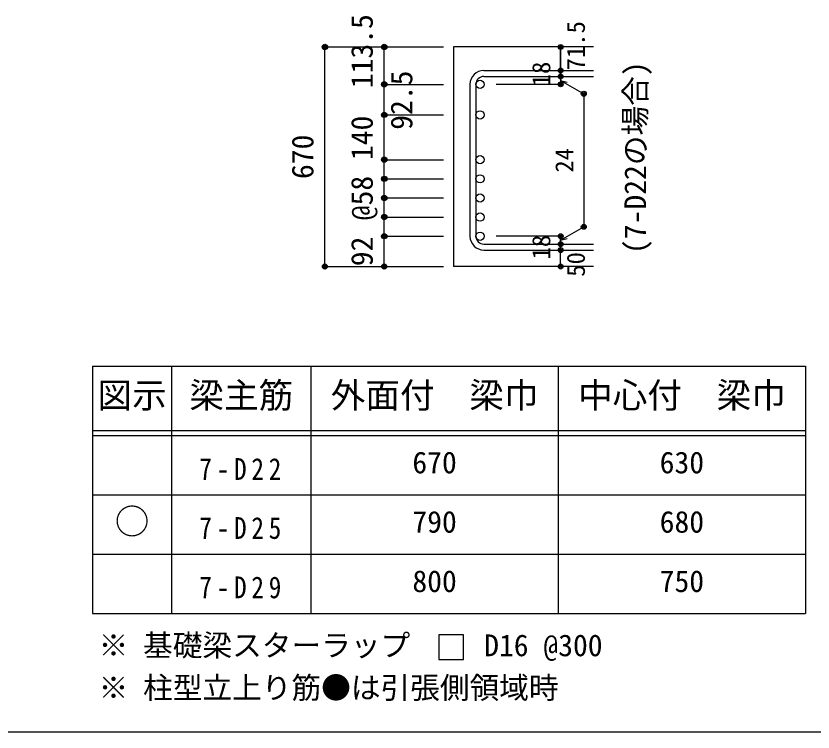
# Model space of a CAD drawing. Units: millimetres at full size, sheet at 1:30, with parts at other scales. Extents: x -5973 to 5954, y -4195 to 4201.
# Drawn here: x 1215 to 3633, y -4195 to -2023 of the extents above; entities that cross this region are included whole.
import ezdxf
from ezdxf.enums import TextEntityAlignment as Align

# ---------------------------------------------------------------- set-up
doc = ezdxf.new("R2010")
doc.units = ezdxf.units.MM
doc.header["$LTSCALE"] = 30
doc.header["$PDMODE"] = 32
doc.header["$PDSIZE"] = 15
for name, color, linetype in [('0-1_躯体線', 2, 'Continuous'), ('0-5_基礎梁筋', 7, 'Continuous'), ('0-6_スタラップ筋', 7, 'Continuous'), ('0-7_文字', 4, 'Continuous'), ('0-D_寸法', 4, 'Continuous'), ('6-7_文字', 7, 'Continuous'), ('6-E_枠', 7, 'Continuous'), ('F-0_枠', 6, 'Continuous')]:
    doc.layers.add(name, color=color, linetype=linetype)
doc.styles.add('ＭＳ ゴシック', font='')
doc.styles.get('ＭＳ ゴシック').set_extended_font_data('MS Gothic')

msp = doc.modelspace()

# ---------------------------------------------------------------- linework, layer by layer
at = {"layer": '0-1_躯体線'}
for p, q in [((2967.44, -2117.44), (2542.44, -2117.44)), ((2542.44, -2117.44), (2542.44, -2783.44)), ((2967.44, -2783.44), (2542.44, -2783.44))]:
    msp.add_line(p, q, dxfattribs=at)
at = {"layer": '0-5_基礎梁筋', "color": 3}
for centre in [(2622.94, -2230.87), (2622.94, -2323.44), (2622.94, -2459.44), (2622.94, -2517.44), (2622.94, -2575.44), (2622.94, -2633.44), (2622.94, -2691.44)]:
    msp.add_circle(centre, 12.5, dxfattribs=at)
at = {"layer": '0-6_スタラップ筋'}
for p, q in [((2634.44, -2188.87), (2967.44, -2188.87)), ((2634.44, -2206.87), (2967.44, -2206.87)), ((2592.44, -2230.87), (2592.44, -2691.44)), ((2610.44, -2230.87), (2610.44, -2691.44)), ((2634.44, -2715.44), (2967.44, -2715.44)), ((2634.44, -2733.44), (2967.44, -2733.44))]:
    msp.add_line(p, q, dxfattribs=at)
for centre, radius, start, end in [((2634.44, -2230.87), 42, 90, 180), ((2634.44, -2230.87), 24, 90, 180), ((2634.44, -2691.44), 42, 180, 270), ((2634.44, -2691.44), 24, 180, 270)]:
    msp.add_arc(centre, radius, start, end, dxfattribs=at)
at = {"layer": '0-D_寸法'}
for p, q in [((2152.44, -2117.44), (2332.44, -2117.44)), ((2152.44, -2117.44), (2332.44, -2117.44)), ((2152.44, -2783.44), (2152.44, -2117.44)), ((2332.44, -2117.44), (2512.44, -2117.44)), ((2332.44, -2117.44), (2512.44, -2117.44)), ((2867.44, -2188.87), (2867.44, -2117.44)), ((2867.44, -2117.44), (2867.44, -2188.87)), ((2867.44, -2206.87), (2867.44, -2188.87)), ((2867.44, -2206.87), (2867.44, -2230.87)), ((2867.44, -2218.87), (2937.5, -2259.32)), ((2867.44, -2218.87), (2886.76, -2224.05)), ((2332.44, -2230.87), (2512.44, -2230.87)), ((2332.44, -2230.87), (2512.44, -2230.87)), ((2867.44, -2230.87), (2671.35, -2230.87)), ((2937.5, -2259.32), (2937.5, -2662.99)), ((2332.44, -2323.44), (2512.44, -2323.44)), ((2332.44, -2323.44), (2512.44, -2323.44)), ((2332.44, -2460.94), (2332.44, -2324.94)), ((2332.44, -2459.44), (2512.44, -2459.44)), ((2332.44, -2459.44), (2512.44, -2459.44)), ((2332.44, -2691.44), (2332.44, -2460.94)), ((2332.44, -2517.44), (2512.44, -2517.44)), ((2332.44, -2517.44), (2512.44, -2517.44)), ((2332.44, -2575.44), (2512.44, -2575.44)), ((2332.44, -2575.44), (2512.44, -2575.44)), ((2332.44, -2633.44), (2512.44, -2633.44)), ((2332.44, -2633.44), (2512.44, -2633.44)), ((2867.44, -2703.44), (2937.5, -2662.99)), ((2332.44, -2783.44), (2332.44, -2691.44)), ((2332.44, -2691.44), (2512.44, -2691.44)), ((2867.44, -2691.44), (2671.35, -2691.44)), ((2867.44, -2715.44), (2867.44, -2691.44)), ((2867.44, -2703.44), (2886.76, -2698.27))]:
    msp.add_line(p, q, dxfattribs=at)
for points in [[(2332.44, -2324.94), (2332.44, -2230.87), (2332.44, -2117.44)], [(2867.44, -2783.44), (2867.44, -2733.44), (2867.44, -2715.44)], [(2152.44, -2783.44), (2332.44, -2783.44), (2512.44, -2783.44)]]:
    msp.add_lwpolyline(points, dxfattribs=at)
for centre, radius in [((2152.44, -2117.44), 8), ((2152.44, -2117.44), 7.2), ((2152.44, -2117.44), 6.4), ((2152.44, -2117.44), 5.6), ((2152.44, -2117.44), 4.8), ((2152.44, -2117.44), 4), ((2152.44, -2117.44), 3.2), ((2152.44, -2117.44), 2.4), ((2152.44, -2117.44), 1.6), ((2152.44, -2117.44), 0.8), ((2332.44, -2117.44), 8), ((2332.44, -2117.44), 7.2), ((2332.44, -2117.44), 6.4), ((2332.44, -2117.44), 5.6), ((2332.44, -2117.44), 4.8), ((2332.44, -2117.44), 4), ((2332.44, -2117.44), 3.2), ((2332.44, -2117.44), 2.4), ((2332.44, -2117.44), 1.6), ((2332.44, -2117.44), 0.8), ((2867.44, -2117.44), 4), ((2867.44, -2117.44), 3.6), ((2867.44, -2117.44), 3.2), ((2867.44, -2117.44), 2.8), ((2867.44, -2117.44), 2.4), ((2867.44, -2117.44), 2), ((2867.44, -2117.44), 1.6), ((2867.44, -2117.44), 1.2), ((2867.44, -2117.44), 0.8), ((2867.44, -2117.44), 0.4), ((2867.44, -2188.87), 4), ((2867.44, -2188.87), 3.6), ((2867.44, -2188.87), 3.2), ((2867.44, -2188.87), 2.8), ((2867.44, -2188.87), 2.4), ((2867.44, -2188.87), 2), ((2867.44, -2188.87), 1.6), ((2867.44, -2188.87), 1.2), ((2867.44, -2188.87), 0.8), ((2867.44, -2188.87), 0.4), ((2332.44, -2230.87), 8), ((2332.44, -2230.87), 7.2), ((2867.44, -2206.87), 4), ((2867.44, -2206.87), 3.6), ((2867.44, -2206.87), 3.2), ((2867.44, -2206.87), 2.8), ((2867.44, -2206.87), 2.4), ((2867.44, -2206.87), 2), ((2867.44, -2206.87), 1.6), ((2867.44, -2206.87), 1.2), ((2867.44, -2206.87), 0.8), ((2867.44, -2206.87), 0.4), ((2332.44, -2230.87), 6.4), ((2332.44, -2230.87), 5.6), ((2332.44, -2230.87), 4.8), ((2332.44, -2230.87), 4), ((2332.44, -2230.87), 3.2), ((2332.44, -2230.87), 2.4), ((2332.44, -2230.87), 1.6), ((2332.44, -2230.87), 0.8), ((2867.44, -2230.87), 4), ((2867.44, -2230.87), 3.6), ((2867.44, -2230.87), 3.2), ((2867.44, -2230.87), 2.8), ((2867.44, -2230.87), 2.4), ((2867.44, -2230.87), 2), ((2867.44, -2230.87), 1.6), ((2867.44, -2230.87), 1.2), ((2867.44, -2230.87), 0.8), ((2867.44, -2230.87), 0.4), ((2937.5, -2259.32), 4), ((2937.5, -2259.32), 3.6), ((2937.5, -2259.32), 3.2), ((2937.5, -2259.32), 2.8), ((2937.5, -2259.32), 2.4), ((2937.5, -2259.32), 2), ((2937.5, -2259.32), 1.6), ((2937.5, -2259.32), 1.2), ((2937.5, -2259.32), 0.8), ((2937.5, -2259.32), 0.4), ((2332.44, -2323.44), 8), ((2332.44, -2323.44), 7.2), ((2332.44, -2323.44), 6.4), ((2332.44, -2323.44), 5.6), ((2332.44, -2323.44), 4.8), ((2332.44, -2323.44), 4), ((2332.44, -2323.44), 3.2), ((2332.44, -2323.44), 2.4), ((2332.44, -2323.44), 1.6), ((2332.44, -2323.44), 0.8), ((2332.44, -2459.44), 8), ((2332.44, -2459.44), 7.2), ((2332.44, -2459.44), 6.4), ((2332.44, -2459.44), 5.6), ((2332.44, -2459.44), 4.8), ((2332.44, -2459.44), 4), ((2332.44, -2459.44), 3.2), ((2332.44, -2459.44), 2.4), ((2332.44, -2459.44), 1.6), ((2332.44, -2459.44), 0.8), ((2332.44, -2517.44), 8), ((2332.44, -2517.44), 7.2), ((2332.44, -2517.44), 6.4), ((2332.44, -2517.44), 5.6), ((2332.44, -2517.44), 4.8), ((2332.44, -2517.44), 4), ((2332.44, -2517.44), 3.2), ((2332.44, -2517.44), 2.4), ((2332.44, -2517.44), 1.6), ((2332.44, -2517.44), 0.8), ((2332.44, -2575.44), 8), ((2332.44, -2575.44), 7.2), ((2332.44, -2575.44), 6.4), ((2332.44, -2575.44), 5.6), ((2332.44, -2575.44), 4.8), ((2332.44, -2575.44), 4), ((2332.44, -2575.44), 3.2), ((2332.44, -2575.44), 2.4), ((2332.44, -2575.44), 1.6), ((2332.44, -2575.44), 0.8), ((2332.44, -2633.44), 8), ((2332.44, -2633.44), 7.2), ((2332.44, -2633.44), 6.4), ((2332.44, -2633.44), 5.6), ((2332.44, -2633.44), 4.8), ((2332.44, -2633.44), 4), ((2332.44, -2633.44), 3.2), ((2332.44, -2633.44), 2.4), ((2332.44, -2633.44), 1.6), ((2332.44, -2633.44), 0.8), ((2937.5, -2662.99), 4), ((2937.5, -2662.99), 3.6), ((2937.5, -2662.99), 3.2), ((2937.5, -2662.99), 2.8), ((2937.5, -2662.99), 2.4), ((2937.5, -2662.99), 2), ((2937.5, -2662.99), 1.6), ((2937.5, -2662.99), 1.2), ((2937.5, -2662.99), 0.8), ((2937.5, -2662.99), 0.4), ((2332.44, -2691.44), 8), ((2332.44, -2691.44), 7.2), ((2332.44, -2691.44), 6.4), ((2332.44, -2691.44), 5.6), ((2332.44, -2691.44), 4.8), ((2332.44, -2691.44), 4), ((2332.44, -2691.44), 3.2), ((2332.44, -2691.44), 2.4), ((2332.44, -2691.44), 1.6), ((2332.44, -2691.44), 0.8), ((2867.44, -2691.44), 4), ((2867.44, -2691.44), 3.6), ((2867.44, -2691.44), 3.2), ((2867.44, -2691.44), 2.8), ((2867.44, -2691.44), 2.4), ((2867.44, -2691.44), 2), ((2867.44, -2691.44), 1.6), ((2867.44, -2691.44), 1.2), ((2867.44, -2691.44), 0.8), ((2867.44, -2691.44), 0.4), ((2867.44, -2715.44), 4), ((2867.44, -2733.44), 4), ((2867.44, -2715.44), 3.6), ((2867.44, -2733.44), 3.6), ((2867.44, -2715.44), 3.2), ((2867.44, -2733.44), 3.2), ((2867.44, -2715.44), 2.8), ((2867.44, -2733.44), 2.8), ((2867.44, -2715.44), 2.4), ((2867.44, -2733.44), 2.4), ((2867.44, -2715.44), 2), ((2867.44, -2733.44), 2), ((2867.44, -2715.44), 1.6), ((2867.44, -2715.44), 1.2), ((2867.44, -2715.44), 0.8), ((2867.44, -2715.44), 0.4), ((2867.44, -2733.44), 1.6), ((2867.44, -2733.44), 1.2), ((2867.44, -2733.44), 0.8), ((2867.44, -2733.44), 0.4), ((2152.44, -2783.44), 7.2), ((2152.44, -2783.44), 6.4), ((2152.44, -2783.44), 5.6), ((2152.44, -2783.44), 4.8), ((2152.44, -2783.44), 4), ((2332.44, -2783.44), 7.2), ((2332.44, -2783.44), 6.4), ((2332.44, -2783.44), 5.6), ((2332.44, -2783.44), 4.8), ((2332.44, -2783.44), 4), ((2867.44, -2783.44), 4), ((2867.44, -2783.44), 3.6), ((2152.44, -2783.44), 3.2), ((2152.44, -2783.44), 2.4), ((2152.44, -2783.44), 1.6), ((2152.44, -2783.44), 0.8), ((2332.44, -2783.44), 3.2), ((2332.44, -2783.44), 2.4), ((2332.44, -2783.44), 1.6), ((2332.44, -2783.44), 0.8), ((2867.44, -2783.44), 3.2), ((2867.44, -2783.44), 2.8), ((2867.44, -2783.44), 2.4), ((2867.44, -2783.44), 2), ((2867.44, -2783.44), 1.6), ((2867.44, -2783.44), 1.2), ((2867.44, -2783.44), 0.8), ((2867.44, -2783.44), 0.4)]:
    msp.add_circle(centre, radius, dxfattribs=at)
at = {"layer": '0-D_寸法', "color": 7}
for p in [(2152.44, -2117.44), (2152.44, -2117.44), (2332.44, -2117.44), (2867.44, -2117.44), (2867.44, -2188.87), (2867.44, -2206.87), (2332.44, -2230.87), (2867.44, -2230.87), (2937.5, -2259.32), (2332.44, -2323.44), (2332.44, -2459.44), (2332.44, -2517.44), (2332.44, -2575.44), (2332.44, -2633.44), (2937.5, -2662.99), (2332.44, -2691.44), (2332.44, -2691.44), (2867.44, -2691.44), (2867.44, -2691.44), (2867.44, -2715.44), (2867.44, -2733.44), (2152.44, -2783.44), (2152.44, -2783.44), (2332.44, -2783.44), (2867.44, -2783.44)]:
    msp.add_point(p, dxfattribs=at)
at = {"layer": '6-7_文字'}
msp.add_lwpolyline([(2497.57, -3975.12), (2572.57, -3975.12), (2572.57, -3900.12), (2497.57, -3900.12)], close=True, dxfattribs=at)
at = {"layer": '6-E_枠', "color": 3}
for p, q in [((1447.71, -3085.43), (1447.71, -3835.43)), ((1447.71, -3085.43), (3610.24, -3085.43)), ((3610.24, -3085.43), (3610.24, -3835.43)), ((1447.71, -3835.43), (3610.24, -3835.43))]:
    msp.add_line(p, q, dxfattribs=at)
at = {"layer": '6-E_枠'}
for p, q in [((1687.71, -3085.43), (1687.71, -3835.43)), ((2110.24, -3085.43), (2110.24, -3835.43)), ((2860.24, -3085.43), (2860.24, -3835.43)), ((1447.71, -3280.43), (3610.24, -3280.43)), ((1447.71, -3295.43), (3610.24, -3295.43)), ((1447.71, -3475.43), (3610.24, -3475.43)), ((1447.71, -3655.43), (3610.24, -3655.43))]:
    msp.add_line(p, q, dxfattribs=at)
at = {"layer": 'F-0_枠'}
msp.add_line((5954.1, -4195.24), (-5972.88, -4195.24), dxfattribs=at)

# ---------------------------------------------------------------- texts
at = {"layer": '0-7_文字', "color": 7, "style": 'ＭＳ ゴシック'}
msp.add_text('(7-D22の場合)', height=65.98, rotation=90, dxfattribs=at).set_placement((3146.43, -2745.4), align=Align.BOTTOM_LEFT)
at = {"layer": '0-D_寸法', "style": 'ＭＳ ゴシック'}
for s, height, p in [('113.5', 65.98, (2317.44, -2242.41)), ('71.5', 54.99, (2957.44, -2188.64)), ('18', 54.99, (2852.44, -2236.87)), ('92.5', 65.98, (2437.44, -2368.66)), ('140', 65.98, (2317.44, -2460.44)), ('670', 65.98, (2137.44, -2517.94)), ('24', 54.99, (2922.5, -2498.66)), ('@58', 65.98, (2317.44, -2642.94)), ('92', 65.98, (2317.44, -2782.44)), ('18', 54.99, (2852.44, -2761.94)), ('50', 54.99, (2957.44, -2814.44))]:
    msp.add_text(s, height=height, rotation=90, dxfattribs=at).set_placement(p, align=Align.BOTTOM_LEFT)
at = {"layer": '6-7_文字', "color": 2, "style": 'ＭＳ ゴシック'}
for s, p in [('図示', (1462.71, -3235.43)), ('梁主筋', (1741.48, -3235.43)), ('外面付\u3000梁巾', (2170.24, -3235.43)), ('中心付\u3000梁巾', (2920.24, -3235.43)), ('○', (1515.21, -3617.93))]:
    msp.add_text(s, height=76.98, dxfattribs=at).set_placement(p, align=Align.BOTTOM_LEFT)
at = {"layer": '6-7_文字', "style": 'ＭＳ ゴシック'}
for s, p in [('670', (2417.74, -3430.43)), ('630', (3167.74, -3430.43)), ('790', (2417.74, -3610.43)), ('680', (3167.74, -3610.43)), ('800', (2417.74, -3790.43)), ('750', (3167.74, -3790.43)), ('※ 基礎梁スターラップ     D16 @300', (1466.27, -3985.01)), ('※ 柱型立上り筋●は引張側領域時', (1466.27, -4113.51))]:
    msp.add_text(s, height=65.98, dxfattribs=at).set_placement(p, align=Align.BOTTOM_LEFT)
at = {"layer": '6-7_文字', "char_height": 65.98, "attachment_point": 7, "style": 'ＭＳ ゴシック'}
for s, insert in [('\\T1.38;\\W0.85;7-D22', (1771.48, -3430.43)), ('\\T1.38;\\W0.85;7-D25', (1771.48, -3610.43)), ('\\T1.38;\\W0.85;7-D29', (1771.48, -3790.43))]:
    msp.add_mtext(s, dxfattribs=dict(at, insert=insert))

doc.saveas('drawing.dxf')
